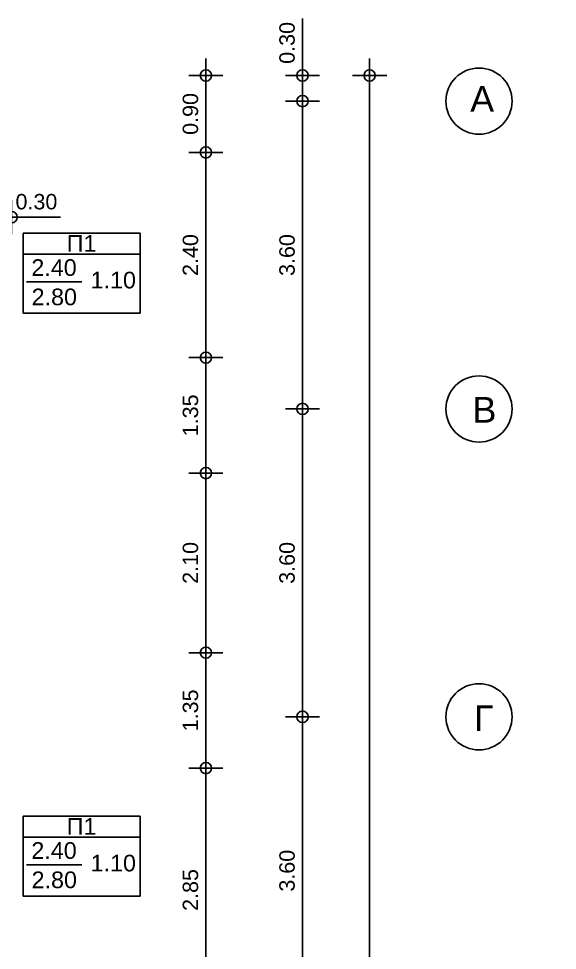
# Model space of a CAD drawing. Header units: metres. Extents: x -11 to 85, y -301 to 135.
# Drawn here: x 47.86 to 54.16, y -188.98 to -178.08 of the extents above; entities that cross this region are included whole.
import ezdxf

# ---------------------------------------------------------------- set-up
doc = ezdxf.new("R2010")
doc.units = ezdxf.units.M
doc.header["$LTSCALE"] = 0.036
doc.header["$PDMODE"] = 2
doc.layers.add('arxitek isogeio', color=252, linetype='Continuous')
doc.layers.add('DIMBLK', color=252, linetype='Continuous')
doc.styles.add('COMU-N', font='arial.ttf')
doc.styles.get("Standard").update_dxf_attribs({"font": 'arial.ttf'})
doc.dimstyles.new('CADWDOT', dxfattribs={"dimscale": 0.1, "dimtxt": 1.8, "dimasz": 0.08, "dimexe": 2, "dimexo": 0, "dimgap": 0.09, "dimtad": 0, "dimrnd": 0.001, "dimzin": 0, "dimdsep": 46, "dimtxsty": 'Standard', "dimblk1": 'ARTDIM', "dimblk2": 'ARTDIM', "dimsah": 1, "dimcen": 0.09, "dimdle": 0.05, "dimse1": 1, "dimse2": 1, "dimadec": 0, "dimazin": 0, "dimtfac": 1, "dimtmove": 0, "dimatfit": 3, "dimldrblk": 'ARTDIM', "dimfxl": 2, "dimtvp": 0.9999, "dimtolj": 1, "dimtzin": 0, "dimarcsym": 0})

# ---------------------------------------------------------------- blocks, each defined once
blk = doc.blocks.new('ARTDIM')
at = {"layer": 'DIMBLK'}
for p, q in [((0, -24.9975), (0, 24.9975)), ((-24.9975, 0), (24.9975, 0))]:
    blk.add_line(p, q, dxfattribs=at)
blk.add_circle((0, 0), 8.25, dxfattribs=at)
blk = doc.blocks.new('*D1275')
at = {"layer": 'arxitek isogeio', "color": 0, "lineweight": -2}
blk.add_line((51.962, -178.755), (51.962, -208.139), dxfattribs=at)
at = {"layer": 'Defpoints', "color": 0, "transparency": 16777216}
for p in [(49.077, -178.747), (49.077, -208.147), (51.962, -208.147)]:
    blk.add_point(p, dxfattribs=at)
at = {"layer": 'arxitek isogeio', "color": 0, "lineweight": -2, "xscale": 0.008, "yscale": 0.008, "zscale": 0.008}
for p, rotation in [((51.962, -178.747), 90), ((51.962, -208.147), 270)]:
    blk.add_blockref('ARTDIM', p, dxfattribs=dict(at, rotation=rotation))
at = {"layer": 'arxitek isogeio', "color": 0, "insert": (51.782, -193.447), "char_height": 0.18, "attachment_point": 5, "rotation": 90}
blk.add_mtext('\\A1;29.40', dxfattribs=at)
blk = doc.blocks.new('*D1282')
at = {"layer": 'arxitek isogeio', "color": 0, "lineweight": -2}
blk.add_line((51.177, -189.839), (51.177, -186.255), dxfattribs=at)
at = {"layer": 'Defpoints', "color": 0, "transparency": 16777216}
for p in [(51.177, -186.247), (54.157, -186.247), (54.157, -189.847)]:
    blk.add_point(p, dxfattribs=at)
at = {"layer": 'arxitek isogeio', "color": 0, "lineweight": -2, "xscale": 0.008, "yscale": 0.008, "zscale": 0.008}
for p, rotation in [((51.177, -186.247), 90), ((51.177, -189.847), 270)]:
    blk.add_blockref('ARTDIM', p, dxfattribs=dict(at, rotation=rotation))
at = {"layer": 'arxitek isogeio', "color": 0, "insert": (50.997, -188.047), "char_height": 0.18, "attachment_point": 5, "rotation": 90}
blk.add_mtext('\\A1;3.60', dxfattribs=at)
blk = doc.blocks.new('*D1283')
at = {"layer": 'arxitek isogeio', "color": 0, "lineweight": -2}
blk.add_line((51.177, -186.239), (51.177, -182.655), dxfattribs=at)
at = {"layer": 'Defpoints', "color": 0, "transparency": 16777216}
for p in [(51.177, -182.647), (54.157, -182.647), (54.157, -186.247)]:
    blk.add_point(p, dxfattribs=at)
at = {"layer": 'arxitek isogeio', "color": 0, "lineweight": -2, "xscale": 0.008, "yscale": 0.008, "zscale": 0.008}
for p, rotation in [((51.177, -182.647), 90), ((51.177, -186.247), 270)]:
    blk.add_blockref('ARTDIM', p, dxfattribs=dict(at, rotation=rotation))
at = {"layer": 'arxitek isogeio', "color": 0, "insert": (50.997, -184.447), "char_height": 0.18, "attachment_point": 5, "rotation": 90}
blk.add_mtext('\\A1;3.60', dxfattribs=at)
blk = doc.blocks.new('*D1284')
at = {"layer": 'arxitek isogeio', "color": 0, "lineweight": -2}
blk.add_line((51.177, -182.639), (51.177, -179.055), dxfattribs=at)
at = {"layer": 'Defpoints', "color": 0, "transparency": 16777216}
for p in [(51.177, -179.047), (54.157, -179.047), (54.157, -182.647)]:
    blk.add_point(p, dxfattribs=at)
at = {"layer": 'arxitek isogeio', "color": 0, "lineweight": -2, "xscale": 0.008, "yscale": 0.008, "zscale": 0.008}
for p, rotation in [((51.177, -179.047), 90), ((51.177, -182.647), 270)]:
    blk.add_blockref('ARTDIM', p, dxfattribs=dict(at, rotation=rotation))
at = {"layer": 'arxitek isogeio', "color": 0, "insert": (50.997, -180.847), "char_height": 0.18, "attachment_point": 5, "rotation": 90}
blk.add_mtext('\\A1;3.60', dxfattribs=at)
blk = doc.blocks.new('*D1285')
at = {"layer": 'arxitek isogeio', "color": 0, "lineweight": -2}
for p, q in [((51.177, -178.747), (51.177, -178.082)), ((51.177, -179.039), (51.177, -178.755))]:
    blk.add_line(p, q, dxfattribs=at)
at = {"layer": 'Defpoints', "color": 0, "transparency": 16777216}
for p in [(49.077, -178.747), (51.177, -178.747), (54.157, -179.047)]:
    blk.add_point(p, dxfattribs=at)
at = {"layer": 'arxitek isogeio', "color": 0, "lineweight": -2, "xscale": 0.008, "yscale": 0.008, "zscale": 0.008}
for p, rotation in [((51.177, -178.747), 90), ((51.177, -179.047), 270)]:
    blk.add_blockref('ARTDIM', p, dxfattribs=dict(at, rotation=rotation))
at = {"layer": 'arxitek isogeio', "color": 0, "insert": (50.997, -178.366), "char_height": 0.18, "attachment_point": 5, "rotation": 90}
blk.add_mtext('\\A1;0.30', dxfattribs=at)
blk = doc.blocks.new('*D1286')
at = {"layer": 'arxitek isogeio', "color": 0, "lineweight": -2}
blk.add_line((50.047, -178.755), (50.047, -179.639), dxfattribs=at)
at = {"layer": 'Defpoints', "color": 0, "transparency": 16777216}
for p in [(49.077, -178.747), (49.077, -179.647), (50.047, -179.647)]:
    blk.add_point(p, dxfattribs=at)
at = {"layer": 'arxitek isogeio', "color": 0, "lineweight": -2, "xscale": 0.008, "yscale": 0.008, "zscale": 0.008}
for p, rotation in [((50.047, -178.747), 90), ((50.047, -179.647), 270)]:
    blk.add_blockref('ARTDIM', p, dxfattribs=dict(at, rotation=rotation))
at = {"layer": 'arxitek isogeio', "color": 0, "insert": (49.867, -179.197), "char_height": 0.18, "attachment_point": 5, "rotation": 90}
blk.add_mtext('\\A1;0.90', dxfattribs=at)
blk = doc.blocks.new('*D1287')
at = {"layer": 'arxitek isogeio', "color": 0, "lineweight": -2}
blk.add_line((50.047, -179.655), (50.047, -182.039), dxfattribs=at)
at = {"layer": 'Defpoints', "color": 0, "transparency": 16777216}
for p in [(49.077, -179.647), (49.077, -182.047), (50.047, -182.047)]:
    blk.add_point(p, dxfattribs=at)
at = {"layer": 'arxitek isogeio', "color": 0, "lineweight": -2, "xscale": 0.008, "yscale": 0.008, "zscale": 0.008}
for p, rotation in [((50.047, -179.647), 90), ((50.047, -182.047), 270)]:
    blk.add_blockref('ARTDIM', p, dxfattribs=dict(at, rotation=rotation))
at = {"layer": 'arxitek isogeio', "color": 0, "insert": (49.867, -180.847), "char_height": 0.18, "attachment_point": 5, "rotation": 90}
blk.add_mtext('\\A1;2.40', dxfattribs=at)
blk = doc.blocks.new('*D1288')
at = {"layer": 'arxitek isogeio', "color": 0, "lineweight": -2}
blk.add_line((50.047, -182.055), (50.047, -183.389), dxfattribs=at)
at = {"layer": 'Defpoints', "color": 0, "transparency": 16777216}
for p in [(49.077, -182.047), (49.077, -183.397), (50.047, -183.397)]:
    blk.add_point(p, dxfattribs=at)
at = {"layer": 'arxitek isogeio', "color": 0, "lineweight": -2, "xscale": 0.008, "yscale": 0.008, "zscale": 0.008}
for p, rotation in [((50.047, -182.047), 90), ((50.047, -183.397), 270)]:
    blk.add_blockref('ARTDIM', p, dxfattribs=dict(at, rotation=rotation))
at = {"layer": 'arxitek isogeio', "color": 0, "insert": (49.867, -182.722), "char_height": 0.18, "attachment_point": 5, "rotation": 90}
blk.add_mtext('\\A1;1.35', dxfattribs=at)
blk = doc.blocks.new('*D1289')
at = {"layer": 'arxitek isogeio', "color": 0, "lineweight": -2}
blk.add_line((50.047, -183.405), (50.047, -185.489), dxfattribs=at)
at = {"layer": 'Defpoints', "color": 0, "transparency": 16777216}
for p in [(49.077, -183.397), (49.077, -185.497), (50.047, -185.497)]:
    blk.add_point(p, dxfattribs=at)
at = {"layer": 'arxitek isogeio', "color": 0, "lineweight": -2, "xscale": 0.008, "yscale": 0.008, "zscale": 0.008}
for p, rotation in [((50.047, -183.397), 90), ((50.047, -185.497), 270)]:
    blk.add_blockref('ARTDIM', p, dxfattribs=dict(at, rotation=rotation))
at = {"layer": 'arxitek isogeio', "color": 0, "insert": (49.867, -184.447), "char_height": 0.18, "attachment_point": 5, "rotation": 90}
blk.add_mtext('\\A1;2.10', dxfattribs=at)
blk = doc.blocks.new('*D1290')
at = {"layer": 'arxitek isogeio', "color": 0, "lineweight": -2}
blk.add_line((50.047, -185.505), (50.047, -186.839), dxfattribs=at)
at = {"layer": 'Defpoints', "color": 0, "transparency": 16777216}
for p in [(49.077, -185.497), (49.077, -186.847), (50.047, -186.847)]:
    blk.add_point(p, dxfattribs=at)
at = {"layer": 'arxitek isogeio', "color": 0, "lineweight": -2, "xscale": 0.008, "yscale": 0.008, "zscale": 0.008}
for p, rotation in [((50.047, -185.497), 90), ((50.047, -186.847), 270)]:
    blk.add_blockref('ARTDIM', p, dxfattribs=dict(at, rotation=rotation))
at = {"layer": 'arxitek isogeio', "color": 0, "insert": (49.867, -186.172), "char_height": 0.18, "attachment_point": 5, "rotation": 90}
blk.add_mtext('\\A1;1.35', dxfattribs=at)
blk = doc.blocks.new('*D1291')
at = {"layer": 'arxitek isogeio', "color": 0, "lineweight": -2}
blk.add_line((50.047, -186.855), (50.047, -189.689), dxfattribs=at)
at = {"layer": 'Defpoints', "color": 0, "transparency": 16777216}
for p in [(49.077, -186.847), (49.077, -189.697), (50.047, -189.697)]:
    blk.add_point(p, dxfattribs=at)
at = {"layer": 'arxitek isogeio', "color": 0, "lineweight": -2, "xscale": 0.008, "yscale": 0.008, "zscale": 0.008}
for p, rotation in [((50.047, -186.847), 90), ((50.047, -189.697), 270)]:
    blk.add_blockref('ARTDIM', p, dxfattribs=dict(at, rotation=rotation))
at = {"layer": 'arxitek isogeio', "color": 0, "insert": (49.867, -188.272), "char_height": 0.18, "attachment_point": 5, "rotation": 90}
blk.add_mtext('\\A1;2.85', dxfattribs=at)
blk = doc.blocks.new('*D1313')
at = {"layer": 'arxitek isogeio', "color": 0, "lineweight": -2}
for p, q in [((47.482, -180.404), (47.766, -180.404)), ((47.774, -180.404), (48.348, -180.404))]:
    blk.add_line(p, q, dxfattribs=at)
at = {"layer": 'Defpoints', "color": 0, "transparency": 16777216}
for p in [(47.474, -179.647), (47.774, -179.647), (47.774, -180.404)]:
    blk.add_point(p, dxfattribs=at)
at = {"layer": 'arxitek isogeio', "color": 0, "lineweight": -2, "xscale": 0.008, "yscale": 0.008, "zscale": 0.008, "rotation": 180}
blk.add_blockref('ARTDIM', (47.474, -180.404), dxfattribs=at)
at = {"layer": 'arxitek isogeio', "color": 0, "lineweight": -2, "xscale": 0.008, "yscale": 0.008, "zscale": 0.008}
blk.add_blockref('ARTDIM', (47.774, -180.404), dxfattribs=at)
at = {"layer": 'arxitek isogeio', "color": 0, "insert": (48.065, -180.224), "char_height": 0.18, "attachment_point": 5}
blk.add_mtext('\\A1;0.30', dxfattribs=at)
blk = doc.blocks.new('*D1336')
at = {"layer": 'arxitek isogeio', "color": 0, "lineweight": -2}
for p, q in [((47.144, -178.747), (47.144, -178.172)), ((47.144, -179.039), (47.144, -178.755))]:
    blk.add_line(p, q, dxfattribs=at)
at = {"layer": 'Defpoints', "color": 0, "transparency": 16777216}
for p in [(47.144, -178.747), (48.2, -178.747), (48.2, -179.047)]:
    blk.add_point(p, dxfattribs=at)
at = {"layer": 'arxitek isogeio', "color": 0, "lineweight": -2, "xscale": 0.008, "yscale": 0.008, "zscale": 0.008}
for p, rotation in [((47.144, -178.747), 90), ((47.144, -179.047), 270)]:
    blk.add_blockref('ARTDIM', p, dxfattribs=dict(at, rotation=rotation))
at = {"layer": 'arxitek isogeio', "color": 0, "insert": (46.964, -178.456), "char_height": 0.18, "attachment_point": 5, "rotation": 90}
blk.add_mtext('\\A1;0.30', dxfattribs=at)

msp = doc.modelspace()

# ---------------------------------------------------------------- linework, layer by layer
at = {"layer": 'arxitek isogeio'}
for p, q in [((47.911, -181.528), (47.911, -180.59)), ((47.911, -180.59), (49.278, -180.59)), ((49.278, -180.59), (49.278, -181.528)), ((49.278, -180.836), (47.911, -180.836)), ((47.95, -181.161), (48.595, -181.161)), ((49.278, -181.528), (47.911, -181.528)), ((47.911, -188.345), (47.911, -187.408)), ((47.911, -187.408), (49.278, -187.408)), ((49.278, -187.408), (49.278, -188.345)), ((49.278, -187.653), (47.911, -187.653)), ((47.95, -187.979), (48.595, -187.979)), ((49.278, -188.345), (47.911, -188.345))]:
    msp.add_line(p, q, dxfattribs=at)
for centre in [(53.241, -179.047), (53.241, -182.647), (53.241, -186.247)]:
    msp.add_circle(centre, 0.387, dxfattribs=at)

# ---------------------------------------------------------------- texts
at = {"layer": 'arxitek isogeio', "style": 'COMU-N'}
for s, height, p in [('Α', 0.3, (53.138, -179.171)), ('Π1', 0.195, (48.418, -180.809)), ('2.40', 0.195, (48.006, -181.091)), ('1.10', 0.195, (48.699, -181.237)), ('2.80', 0.195, (48.009, -181.434)), ('Β', 0.3, (53.165, -182.807)), ('Γ', 0.3, (53.183, -186.414)), ('Π1', 0.195, (48.418, -187.626)), ('2.40', 0.195, (48.006, -187.908)), ('1.10', 0.195, (48.699, -188.055)), ('2.80', 0.195, (48.009, -188.251))]:
    msp.add_text(s, height=height, dxfattribs=at).set_placement(p)

# ---------------------------------------------------------------- dimensions: what is measured, and where the dimension line sits
at = {"layer": 'arxitek isogeio'}
dim = msp.add_linear_dim(base=(51.177, -178.747), p1=(54.157, -179.047), p2=(49.077, -178.747), angle=90, dimstyle='CADWDOT', dxfattribs=at)
dim.commit()
dim.dimension.update_dxf_attribs({"geometry": '*D1285', "text_midpoint": (51.177, -178.366), "dimtype": 160})
dim = msp.add_aligned_dim(p1=(48.2, -179.047), p2=(48.2, -178.747), distance=1.057, dimstyle='CADWDOT', dxfattribs=at)
dim.commit()
dim.dimension.update_dxf_attribs({"geometry": '*D1336', "text_midpoint": (46.964, -178.456)})
for base, p1, p2, picture, middle in [((51.962, -208.147), (49.077, -178.747), (49.077, -208.147), '*D1275', (51.782, -193.447)), ((50.047, -179.647), (49.077, -178.747), (49.077, -179.647), '*D1286', (49.867, -179.197)), ((51.177, -179.047), (54.157, -182.647), (54.157, -179.047), '*D1284', (50.997, -180.847)), ((50.047, -182.047), (49.077, -179.647), (49.077, -182.047), '*D1287', (49.867, -180.847)), ((50.047, -183.397), (49.077, -182.047), (49.077, -183.397), '*D1288', (49.867, -182.722)), ((51.177, -182.647), (54.157, -186.247), (54.157, -182.647), '*D1283', (50.997, -184.447)), ((50.047, -185.497), (49.077, -183.397), (49.077, -185.497), '*D1289', (49.867, -184.447)), ((50.047, -186.847), (49.077, -185.497), (49.077, -186.847), '*D1290', (49.867, -186.172)), ((51.177, -186.247), (54.157, -189.847), (54.157, -186.247), '*D1282', (50.997, -188.047)), ((50.047, -189.697), (49.077, -186.847), (49.077, -189.697), '*D1291', (49.867, -188.272))]:
    dim = msp.add_linear_dim(base=base, p1=p1, p2=p2, angle=90, dimstyle='CADWDOT', dxfattribs=at)
    dim.commit()
    dim.dimension.update_dxf_attribs({"geometry": picture, "text_midpoint": middle})
dim = msp.add_linear_dim(base=(47.774, -180.404), p1=(47.474, -179.647), p2=(47.774, -179.647), dimstyle='CADWDOT', dxfattribs=at)
dim.commit()
dim.dimension.update_dxf_attribs({"geometry": '*D1313', "text_midpoint": (48.065, -180.224)})

doc.saveas('drawing.dxf')
